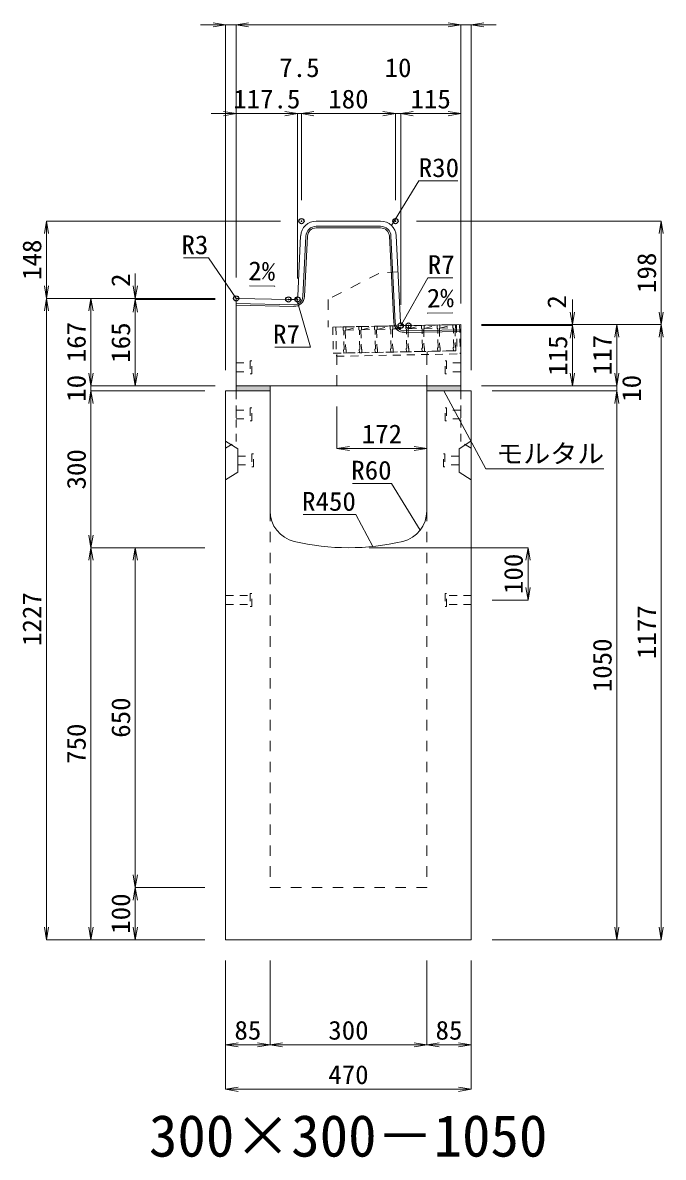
# Model space of a CAD drawing. Units: millimetres at full size. Extents: x -22536 to 51867, y -19720 to 38340.
# Drawn here: x 7776 to 9003, y 12634 to 14805 of the extents above; entities that cross this region are included whole.
import ezdxf
from ezdxf.enums import TextEntityAlignment as Align

# ---------------------------------------------------------------- set-up
doc = ezdxf.new("R2010")
doc.units = ezdxf.units.MM
doc.header["$LTSCALE"] = 20
doc.header["$PDMODE"] = 32
doc.header["$PDSIZE"] = 10
doc.linetypes.add('USER1', pattern=[2, 1, -1])
doc.linetypes.add('USER2', pattern=[1.35, 0.75, -0.6])
for name, color, linetype, lineweight in [('インサート', 3, 'USER2', 9), ('グレーチング', 7, 'USER2', 5), ('モルタル', 7, 'Continuous', 9), ('受枠', 3, 'USER2', 9), ('寸法線', 7, 'Continuous', 13), ('引出線', 4, 'Continuous', 13), ('本体', 2, 'Continuous', 13), ('目地', 132, 'Continuous', 5)]:
    doc.layers.add(name, color=color, linetype=linetype, lineweight=lineweight)
doc.layers.add('作業エリア', color=11, linetype='Continuous')
doc.layers.add('文字', color=7, linetype='Continuous')
doc.styles.add('ＭＳ 明朝', font='')
doc.styles.get('ＭＳ 明朝').set_extended_font_data('MS Mincho')

# ---------------------------------------------------------------- blocks, each defined once
blk = doc.blocks.new('open_arrow')
at = {"color": 0, "linetype": 'Continuous', "lineweight": -2}
blk.add_lwpolyline([(7.5, 1.25), (0, 0), (7.5, -1.25)], dxfattribs=at)

msp = doc.modelspace()

# ---------------------------------------------------------------- hatches: boundary and pattern name
at = {"layer": 'モルタル'}
for points in [[(8250, 14100), (8250, 14110), (8185, 14110), (8185, 14100)], [(8615, 14100), (8615, 14110), (8550, 14110), (8550, 14100)]]:
    msp.add_hatch(color=256, dxfattribs=at).paths.add_polyline_path(points)

# ---------------------------------------------------------------- linework, layer by layer
at = {"layer": 'インサート'}
for p, q in [((8215, 14157.5), (8212, 14157.5)), ((8212, 14157.5), (8212, 14132.5)), ((8215, 14132.5), (8215, 14157.5)), ((8585, 14157.5), (8588, 14157.5)), ((8585, 14132.5), (8585, 14157.5)), ((8588, 14157.5), (8588, 14132.5)), ((8185, 14153.5), (8212, 14153.5)), ((8185, 14153.5), (8185, 14136.5)), ((8185, 14136.5), (8212, 14136.5)), ((8212, 14132.5), (8215, 14132.5)), ((8588, 14132.5), (8585, 14132.5)), ((8615, 14153.5), (8588, 14153.5)), ((8615, 14136.5), (8588, 14136.5)), ((8615, 14153.5), (8615, 14136.5)), ((8215, 14067.5), (8212, 14067.5)), ((8212, 14067.5), (8212, 14042.5)), ((8215, 14042.5), (8215, 14067.5)), ((8585, 14067.5), (8588, 14067.5)), ((8585, 14042.5), (8585, 14067.5)), ((8588, 14067.5), (8588, 14042.5)), ((8185, 14063.5), (8212, 14063.5)), ((8185, 14063.5), (8185, 14046.5)), ((8185, 14046.5), (8212, 14046.5)), ((8615, 14063.5), (8588, 14063.5)), ((8615, 14046.5), (8588, 14046.5)), ((8615, 14063.5), (8615, 14046.5)), ((8212, 14042.5), (8215, 14042.5)), ((8588, 14042.5), (8585, 14042.5)), ((8188.2, 13975.5), (8215.2, 13975.5)), ((8188.2, 13975.5), (8188.2, 13958.5)), ((8218.2, 13979.5), (8215.2, 13979.5)), ((8215.2, 13979.5), (8215.2, 13954.5)), ((8218.2, 13954.5), (8218.2, 13979.5)), ((8581.8, 13979.5), (8584.8, 13979.5)), ((8581.8, 13954.5), (8581.8, 13979.5)), ((8584.8, 13979.5), (8584.8, 13954.5)), ((8611.8, 13975.5), (8584.8, 13975.5)), ((8611.8, 13975.5), (8611.8, 13958.5)), ((8188.2, 13958.5), (8215.2, 13958.5)), ((8215.2, 13954.5), (8218.2, 13954.5)), ((8584.8, 13954.5), (8581.8, 13954.5)), ((8611.8, 13958.5), (8584.8, 13958.5)), ((8165, 13708.5), (8212, 13708.5)), ((8165, 13708.5), (8165, 13691.5)), ((8215, 13712.5), (8212, 13712.5)), ((8212, 13712.5), (8212, 13687.5)), ((8215, 13687.5), (8215, 13712.5)), ((8588, 13712.5), (8585, 13712.5)), ((8585, 13712.5), (8585, 13687.5)), ((8588, 13687.5), (8588, 13712.5)), ((8635, 13708.5), (8588, 13708.5)), ((8635, 13691.5), (8635, 13708.5)), ((8165, 13691.5), (8212, 13691.5)), ((8212, 13687.5), (8215, 13687.5)), ((8585, 13687.5), (8588, 13687.5)), ((8635, 13691.5), (8588, 13691.5))]:
    msp.add_line(p, q, dxfattribs=at)
at = {"layer": 'グレーチング'}
for p, q in [((8389.92, 14222.5), (8604.88, 14226.8)), ((8395.04, 14216.6), (8419.92, 14223.1)), ((8425.04, 14217.2), (8449.91, 14223.7)), ((8455.03, 14217.8), (8479.91, 14224.3)), ((8485.03, 14218.4), (8509.9, 14224.9)), ((8515.02, 14219), (8539.89, 14225.5)), ((8515.02, 14219), (8540.01, 14219.5)), ((8545.01, 14219.6), (8569.89, 14226.1)), ((8545.01, 14219.6), (8570.01, 14220.1)), ((8575.01, 14220.2), (8599.88, 14226.7)), ((8575.01, 14220.2), (8600, 14220.7)), ((8395.04, 14216.6), (8420.04, 14217.1)), ((8425.04, 14217.2), (8450.03, 14217.7)), ((8455.03, 14217.8), (8480.03, 14218.3)), ((8485.03, 14218.4), (8510.02, 14218.9)), ((8390.92, 14172.51), (8605.88, 14176.81))]:
    msp.add_line(p, q, dxfattribs=at)
for points in [[(8389.92, 14222.5), (8394.92, 14222.6), (8395.04, 14216.6), (8394.06, 14215.58), (8394.78, 14179.59), (8395.8, 14178.61), (8395.92, 14172.61), (8390.92, 14172.51), (8390.8, 14178.51), (8391.78, 14179.53), (8391.06, 14215.52), (8390.04, 14216.5)], [(8419.92, 14223.1), (8424.92, 14223.2), (8425.04, 14217.2), (8424.06, 14216.18), (8424.78, 14180.19), (8425.8, 14179.21), (8425.92, 14173.21), (8420.92, 14173.11), (8420.8, 14179.11), (8421.78, 14180.13), (8421.06, 14216.12), (8420.04, 14217.1)], [(8449.91, 14223.7), (8454.91, 14223.8), (8455.03, 14217.8), (8454.05, 14216.78), (8454.77, 14180.79), (8455.79, 14179.81), (8455.91, 14173.81), (8450.91, 14173.71), (8450.79, 14179.71), (8451.77, 14180.73), (8451.05, 14216.72), (8450.03, 14217.7)], [(8479.91, 14224.3), (8484.91, 14224.4), (8485.03, 14218.4), (8484.05, 14217.38), (8484.77, 14181.39), (8485.79, 14180.41), (8485.91, 14174.41), (8480.91, 14174.31), (8480.79, 14180.31), (8481.77, 14181.33), (8481.05, 14217.32), (8480.03, 14218.3)], [(8509.9, 14224.9), (8514.9, 14225), (8515.02, 14219), (8514.04, 14217.98), (8514.76, 14181.99), (8515.78, 14181.01), (8515.9, 14175.01), (8510.9, 14174.91), (8510.78, 14180.91), (8511.76, 14181.93), (8511.04, 14217.92), (8510.02, 14218.9)], [(8539.89, 14225.5), (8544.89, 14225.6), (8545.01, 14219.6), (8544.03, 14218.58), (8544.75, 14182.59), (8545.77, 14181.61), (8545.89, 14175.61), (8540.89, 14175.51), (8540.77, 14181.51), (8541.75, 14182.53), (8541.03, 14218.52), (8540.01, 14219.5)], [(8569.89, 14226.1), (8574.89, 14226.2), (8575.01, 14220.2), (8574.03, 14219.18), (8574.75, 14183.19), (8575.77, 14182.21), (8575.89, 14176.21), (8570.89, 14176.11), (8570.77, 14182.11), (8571.75, 14183.13), (8571.03, 14219.12), (8570.01, 14220.1)], [(8599.88, 14226.7), (8604.88, 14226.8), (8605, 14220.8), (8604.02, 14219.78), (8604.74, 14183.79), (8605.76, 14182.81), (8605.88, 14176.81), (8600.88, 14176.71), (8600.76, 14182.71), (8601.74, 14183.73), (8601.02, 14219.72), (8600, 14220.7)]]:
    msp.add_lwpolyline(points, close=True, dxfattribs=at)
at = {"layer": 'モルタル'}
for points in [[(8185, 14110), (8250, 14110), (8250, 14100), (8185, 14100)], [(8550, 14110), (8615, 14110), (8615, 14100), (8550, 14100)]]:
    msp.add_lwpolyline(points, close=True, dxfattribs=at)
at = {"layer": '作業エリア'}
for p in [(8310, 14425), (8490, 14425), (8185, 14277), (8285, 14275), (8302.5, 14275), (8500, 14225), (8515, 14225)]:
    msp.add_point(p, dxfattribs=at)
at = {"layer": '受枠'}
for p, q in [((8369.93, 14222.1), (8612.88, 14226.96)), ((8369.93, 14222.1), (8370.93, 14172.11)), ((8375.93, 14222.22), (8377.05, 14166.23)), ((8606.88, 14226.84), (8607.88, 14176.85)), ((8612.88, 14226.96), (8614, 14170.97)), ((8370.93, 14172.11), (8607.88, 14176.85)), ((8377.05, 14166.23), (8614, 14170.97)), ((8550.89, 14175.71), (8551.01, 14169.71))]:
    msp.add_line(p, q, dxfattribs=at)
at = {"layer": '寸法線'}
for p, q in [((8233, 14800.58), (8117, 14800.58)), ((8165, 14140), (8165, 14800.58)), ((8185, 14800.58), (8615, 14800.58)), ((8185, 14317), (8185, 14800.58)), ((8185, 14317), (8185, 14800.58)), ((8567, 14800.58), (8683, 14800.58)), ((8615, 14267), (8615, 14800.58)), ((8615, 14267), (8615, 14800.58)), ((8635, 14140), (8635, 14800.58)), ((8137, 14630.58), (8302.5, 14630.58)), ((8185, 14317), (8185, 14630.58)), ((8254.5, 14630.58), (8358, 14630.58)), ((8302.5, 14315), (8302.5, 14630.58)), ((8302.5, 14315), (8302.5, 14630.58)), ((8310, 14465), (8310, 14630.58)), ((8310, 14630.58), (8490, 14630.58)), ((8310, 14465), (8310, 14630.58)), ((8442, 14630.58), (8548, 14630.58)), ((8490, 14465), (8490, 14630.58)), ((8490, 14465), (8490, 14630.58)), ((8500, 14265), (8500, 14630.58)), ((8500, 14630.58), (8615, 14630.58)), ((8500, 14265), (8500, 14630.58)), ((8615, 14267), (8615, 14630.58)), ((7822.06, 14425), (7822.06, 14277)), ((8270, 14425), (7822.06, 14425)), ((8530, 14425), (8998.78, 14425)), ((8998.78, 14425), (8998.78, 14227)), ((7992.06, 14325), (7992.06, 14227)), ((8145, 14277), (7822.06, 14277)), ((7822.06, 13050), (7822.06, 14277)), ((8145, 14277), (7822.06, 14277)), ((7907.06, 14277), (7907.06, 14110)), ((8145, 14277), (7907.06, 14277)), ((8145, 14277), (7992.06, 14277)), ((8145, 14275), (7992.06, 14275)), ((7992.06, 14275), (7992.06, 14110)), ((8145, 14275), (7992.06, 14275)), ((8828.78, 14275), (8828.78, 14177)), ((8655, 14227), (8828.78, 14227)), ((8655, 14227), (8913.78, 14227)), ((8655, 14227), (8998.78, 14227)), ((8655, 14227), (8998.78, 14227)), ((8655, 14225), (8828.78, 14225)), ((8655, 14225), (8828.78, 14225)), ((8828.78, 14225), (8828.78, 14110)), ((8913.78, 14227), (8913.78, 14110)), ((8998.78, 14227), (8998.78, 13050)), ((7907.06, 14158), (7907.06, 14052)), ((8913.78, 14158), (8913.78, 14052)), ((8145, 14110), (7907.06, 14110)), ((8145, 14110), (7907.06, 14110)), ((8125, 14100), (7907.06, 14100)), ((7907.06, 14100), (7907.06, 13800)), ((8125, 14100), (7907.06, 14100)), ((8145, 14110), (7992.06, 14110)), ((8655, 14110), (8828.78, 14110)), ((8655, 14110), (8913.78, 14110)), ((8655, 14110), (8913.78, 14110)), ((8675, 14100), (8913.78, 14100)), ((8675, 14100), (8913.78, 14100)), ((8913.78, 14100), (8913.78, 13050)), ((8378, 14070), (8378, 13989.77)), ((8378, 13989.77), (8550, 13989.77)), ((8125, 13800), (7907.06, 13800)), ((7907.06, 13050), (7907.06, 13800)), ((8125, 13800), (7907.06, 13800)), ((7992.06, 13800), (7992.06, 13150)), ((8125, 13800), (7992.06, 13800)), ((8440, 13800), (8743.78, 13800)), ((8743.78, 13800), (8743.78, 13700)), ((8675, 13700), (8743.78, 13700)), ((8125, 13150), (7992.06, 13150)), ((7992.06, 13150), (7992.06, 13050)), ((8125, 13150), (7992.06, 13150)), ((8125, 13050), (7822.06, 13050)), ((8125, 13050), (7907.06, 13050)), ((8125, 13050), (7992.06, 13050)), ((8675, 13050), (8913.78, 13050)), ((8675, 13050), (8998.78, 13050)), ((8165, 13010), (8165, 12848.84)), ((8165, 13010), (8165, 12763.84)), ((8250, 13010), (8250, 12848.84)), ((8250, 13010), (8250, 12848.84)), ((8550, 13010), (8550, 12848.84)), ((8550, 13010), (8550, 12848.84)), ((8635, 13010), (8635, 12848.84)), ((8635, 13010), (8635, 12763.84)), ((8165, 12848.84), (8250, 12848.84)), ((8250, 12848.84), (8550, 12848.84)), ((8550, 12848.84), (8635, 12848.84)), ((8165, 12763.84), (8635, 12763.84))]:
    msp.add_line(p, q, dxfattribs=at)
at = {"layer": '引出線'}
for points in [[(8482.14, 14416.74), (8534.6, 14502.07), (8609.27, 14502.07)], [(8185.9, 14276.08), (8131.83, 14354.5), (8084.11, 14354.5)], [(8501.83, 14226.93), (8551.86, 14316.53), (8599.79, 14316.53)], [(8259.18, 14300.18), (8210.44, 14301.15), (8259.18, 14300.18)], [(8300.67, 14276.93), (8327.18, 14183.56), (8259.25, 14183.56)], [(8550.86, 14248.59), (8599.57, 14249.56), (8550.83, 14248.59)], [(8582.5, 14100), (8663.13, 13950.97), (8889.05, 13950.97)], [(8537.07, 13833.32), (8482.66, 13923.21), (8407.98, 13923.21)], [(8446.44, 13802.4), (8414.22, 13863.55), (8313.21, 13863.55)]]:
    msp.add_lwpolyline(points, dxfattribs=at)
at = {"layer": '本体'}
for p, q in [((8338.54, 14425), (8461.46, 14425)), ((8302.83, 14281.65), (8308.57, 14396.5)), ((8499.67, 14231.65), (8491.43, 14396.5)), ((8185, 14110), (8185, 14273.94)), ((8188.06, 14276.94), (8285, 14275)), ((8285, 14275), (8295.84, 14275)), ((8515, 14225), (8506.66, 14225)), ((8615, 14227), (8515, 14225)), ((8615, 14110), (8615, 14227)), ((8165, 14100), (8165, 13050)), ((8165, 14100), (8250, 14100)), ((8185, 14110), (8615, 14110)), ((8250, 14100), (8250, 13870.53)), ((8550, 14100), (8635, 14100)), ((8550, 14100), (8550, 13870.53)), ((8635, 14100), (8635, 13050)), ((8165, 13050), (8635, 13050))]:
    msp.add_line(p, q, dxfattribs=at)
at = {"layer": '本体', "linetype": 'USER1'}
for p, q in [((8494.85, 14328), (8458, 14325)), ((8458, 14325), (8361, 14275)), ((8361, 14275), (8361, 14221.92)), ((8515, 14225), (8361, 14221.92)), ((8378, 14110), (8378, 14172.25)), ((8550, 14110), (8550, 14175.69))]:
    msp.add_line(p, q, dxfattribs=at)
at = {"layer": '本体', "linetype": 'USER2', "lineweight": 9}
for p, q in [((8185, 14003), (8185, 14100)), ((8615, 14003), (8615, 14100)), ((8165, 13990.5), (8185, 14003)), ((8635, 13990.5), (8615, 14003))]:
    msp.add_line(p, q, dxfattribs=at)
at = {"layer": '本体', "lineweight": 9}
for p, q in [((8165, 14004), (8188.2, 13989.5)), ((8634.58, 14003.74), (8611.8, 13989.5)), ((8188.2, 13989.5), (8188.2, 13944.5)), ((8611.8, 13989.5), (8611.8, 13944.5)), ((8188.2, 13944.5), (8165, 13930)), ((8611.8, 13944.5), (8635, 13930))]:
    msp.add_line(p, q, dxfattribs=at)
at = {"layer": '本体', "linetype": 'USER1', "lineweight": 15}
for p, q in [((8250, 13870.53), (8250, 13150)), ((8550, 13870.53), (8550, 13150)), ((8250, 13150), (8550, 13150))]:
    msp.add_line(p, q, dxfattribs=at)
at = {"layer": '本体'}
for centre, radius, start, end in [((8338.54, 14395), 30, 90, 177.13759), ((8461.46, 14395), 30, 2.86241, 90), ((8188, 14273.94), 3, 88.85424, 180), ((8295.84, 14282), 7, 270, 357.13759), ((8506.66, 14232), 7, 182.86241, 270), ((8310, 13870.53), 60, 180, 256.65764), ((8490, 13870.53), 60, 283.34236, 0), ((8400, 14250), 450, 256.65764, 283.34236)]:
    msp.add_arc(centre, radius, start, end, dxfattribs=at)
at = {"layer": '目地'}
for p, q in [((8338.54, 14415), (8461.46, 14415)), ((8312.81, 14280.94), (8318.56, 14396)), ((8315.81, 14280.79), (8321.56, 14395.85)), ((8338.54, 14412), (8461.46, 14412)), ((8478.44, 14395.85), (8486.69, 14230.84)), ((8481.44, 14396), (8489.69, 14230.99)), ((8185, 14267), (8295.49, 14264.79)), ((8185, 14264), (8295.43, 14261.79)), ((8507.01, 14214.84), (8615, 14217)), ((8507.07, 14211.84), (8615, 14214))]:
    msp.add_line(p, q, dxfattribs=at)
for centre, radius, start, end in [((8338.54, 14395), 20, 90, 177.13759), ((8461.46, 14395), 20, 2.86241, 90), ((8338.54, 14395), 17, 90, 177.13759), ((8461.46, 14395), 17, 2.86241, 90), ((8295.83, 14281.78), 20, 268.85424, 357.13759), ((8295.83, 14281.78), 17, 268.85424, 357.13759), ((8506.67, 14231.83), 20, 182.86241, 271.14576), ((8506.67, 14231.83), 17, 182.86241, 271.14576)]:
    msp.add_arc(centre, radius, start, end, dxfattribs=at)

# ---------------------------------------------------------------- block references
at = {"layer": '寸法線', "xscale": 3.2, "yscale": 3.2}
for p, rotation in [((8165, 14800.58), 180), ((8615, 14800.58), 180), ((8615, 14800.58), 180), ((8185, 14630.58), 180), ((8302.5, 14630.58), 180), ((8302.5, 14630.58), 180), ((8490, 14630.58), 180), ((8490, 14630.58), 180), ((8615, 14630.58), 180), ((7822.06, 14425), 270), ((8998.78, 14425), 270), ((7822.06, 14277), 90), ((7992.06, 14277), 90), ((7822.06, 14277), 270), ((7907.06, 14277), 270), ((7992.06, 14275), 270), ((7992.06, 14275), 270), ((8828.78, 14227), 90), ((8998.78, 14227), 90), ((8828.78, 14225), 270), ((8828.78, 14225), 270), ((8913.78, 14227), 270), ((8998.78, 14227), 270), ((7907.06, 14110), 90), ((7907.06, 14110), 90), ((7992.06, 14110), 90), ((8828.78, 14110), 90), ((8913.78, 14110), 90), ((8913.78, 14110), 90), ((7907.06, 14100), 270), ((7907.06, 14100), 270), ((8913.78, 14100), 270), ((8913.78, 14100), 270), ((8550, 13989.77), 180), ((7907.06, 13800), 90), ((7907.06, 13800), 270), ((7992.06, 13800), 270), ((8743.78, 13800), 270), ((8743.78, 13700), 90), ((7992.06, 13150), 90), ((7992.06, 13150), 270), ((7822.06, 13050), 90), ((7907.06, 13050), 90), ((7992.06, 13050), 90), ((8913.78, 13050), 90), ((8998.78, 13050), 90), ((8250, 12848.84), 180), ((8550, 12848.84), 180), ((8635, 12848.84), 180), ((8635, 12763.84), 180)]:
    msp.add_blockref('open_arrow', p, dxfattribs=dict(at, rotation=rotation))
for p in [(8185, 14800.58), (8185, 14800.58), (8635, 14800.58), (8310, 14630.58), (8310, 14630.58), (8500, 14630.58), (8500, 14630.58), (8378, 13989.77), (8165, 12848.84), (8250, 12848.84), (8550, 12848.84), (8165, 12763.84)]:
    msp.add_blockref('open_arrow', p, dxfattribs=at)
at = {"layer": '引出線', "xscale": 0.0533, "yscale": 0.0533}
for p, rotation in [((8482.14, 14416.74), 58.4), ((8259.18, 14300.18), 178.9), ((8185.9, 14276.08), 124.6), ((8300.67, 14276.93), 285.9), ((8550.86, 14248.59), 1.1), ((8501.83, 14226.93), 60.8), ((8582.5, 14100), 298.4), ((8537.07, 13833.32), 121.2), ((8446.44, 13802.4), 117.8)]:
    msp.add_blockref('open_arrow', p, dxfattribs=dict(at, rotation=rotation))

# ---------------------------------------------------------------- texts
at = {"layer": '寸法線', "style": 'ＭＳ 明朝', "width": 1.05}
for s, p in [('7.5', (8306.25, 14718.58)), ('10', (8495, 14718.58)), ('117.5', (8243.75, 14658.58)), ('180', (8400, 14658.58)), ('115', (8557.5, 14658.58)), ('172', (8464, 14017.77)), ('85', (8207.5, 12876.84)), ('300', (8400, 12876.84)), ('85', (8592.5, 12876.84)), ('470', (8400, 12791.84))]:
    msp.add_text(s, height=36.03, dxfattribs=at).set_placement(p, align=Align.MIDDLE_CENTER)
for s, p in [('148', (7794.06, 14351)), ('198', (8970.78, 14326)), ('2', (7964.06, 14311.82)), ('2', (8798.78, 14270.34)), ('167', (7879.06, 14193.5)), ('165', (7964.06, 14192.5)), ('115', (8800.78, 14167.5)), ('117', (8885.78, 14168.5)), ('10', (7879.06, 14105)), ('10', (8941.78, 14105)), ('300', (7879.06, 13950)), ('100', (8715.78, 13750)), ('1227', (7794.06, 13663.5)), ('1177', (8970.78, 13638.5)), ('1050', (8885.78, 13575)), ('650', (7964.06, 13475)), ('750', (7879.06, 13425)), ('100', (7964.06, 13100))]:
    msp.add_text(s, height=36.03, rotation=90, dxfattribs=at).set_placement(p, align=Align.MIDDLE_CENTER)
at = {"layer": '引出線', "style": 'ＭＳ 明朝', "width": 1.05}
for s, p in [('R30', (8534.6, 14545.27)), ('R7', (8551.86, 14359.73)), ('モルタル', (8683.13, 13998.08))]:
    msp.add_text(s, height=36.03, dxfattribs=at).set_placement(p, align=Align.TOP_LEFT)
for s, p in [('R3', (8131.83, 14397.7)), ('R7', (8307.18, 14226.76)), ('R60', (8482.66, 13966.41)), ('R450', (8414.22, 13906.75))]:
    msp.add_text(s, height=36.03, dxfattribs=at).set_placement(p, align=Align.TOP_RIGHT)
msp.add_text('2%', height=36.03, rotation=358.854, dxfattribs=at).set_placement((8260.12, 14347.07), align=Align.TOP_RIGHT)
msp.add_text('2%', height=36.03, rotation=1.146, dxfattribs=at).set_placement((8549.89, 14295.48), align=Align.TOP_LEFT)
at = {"layer": '文字', "style": 'ＭＳ 明朝'}
msp.add_text('300×300－1050', height=80.06, dxfattribs=at).set_placement((8399.52, 12675.03), align=Align.MIDDLE_CENTER)

doc.saveas('drawing.dxf')
